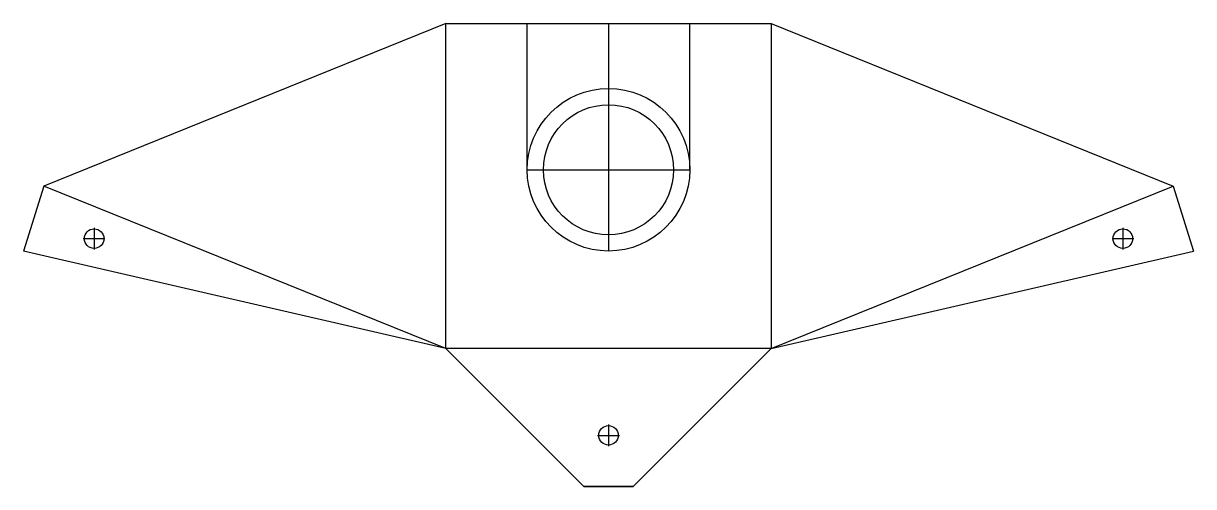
# Model space of a CAD drawing. Header units: millimetres. Extents: x -19.5 to 34.5, y -6.4 to 15.
import ezdxf

# ---------------------------------------------------------------- set-up
doc = ezdxf.new("R2010")
doc.units = ezdxf.units.MM
doc.header["$MEASUREMENT"] = 0

msp = doc.modelspace()

# ---------------------------------------------------------------- linework, layer by layer
for p, q in [((0, 15), (-18.544, 7.492)), ((3.75, 8.25), (3.75, 15)), ((7.5, 15), (7.5, 12)), ((11.25, 8.25), (11.25, 15)), ((15, 15), (33.544, 7.492)), ((7.5, 12), (7.5, 4.5)), ((3.75, 8.25), (11.25, 8.25)), ((-18.544, 7.492), (-19.487, 4.499)), ((0, 0), (-18.544, 7.492)), ((15, 0), (33.544, 7.492)), ((33.544, 7.492), (34.487, 4.499)), ((-16.226, 5.573), (-16.226, 4.573)), ((31.226, 5.573), (31.226, 4.573)), ((-16.726, 5.073), (-15.726, 5.073)), ((30.726, 5.073), (31.726, 5.073)), ((0, 0), (-19.487, 4.499)), ((15, 0), (34.487, 4.499)), ((0, 0), (6.364, -6.364)), ((15, 0), (8.636, -6.364)), ((7.5, -3.5), (7.5, -4.5)), ((7, -4), (8, -4)), ((6.364, -6.364), (8.636, -6.364)), ((6.364, -6.364), (8.636, -6.364)), ((8.636, -6.364), (6.364, -6.364))]:
    msp.add_line(p, q)
msp.add_lwpolyline([(0, 0), (0, 15), (15, 15), (15, 0)], close=True)
for centre, radius in [((7.5, 8.25), 3.75), ((7.5, 8.25), 3), ((-16.226, 5.073), 0.45), ((31.226, 5.073), 0.45), ((7.5, -4), 0.45)]:
    msp.add_circle(centre, radius)

doc.saveas('drawing.dxf')
